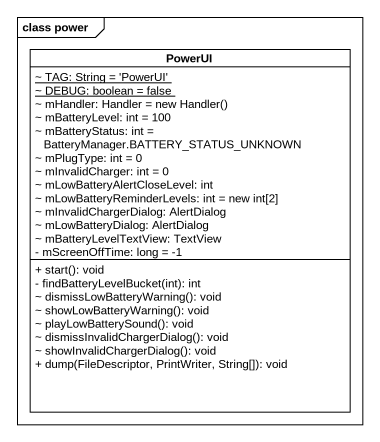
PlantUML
@startuml
mainframe class power
hide circle
hide empty members
skinparam classAttributeIconSize 0
class PowerUI {
  {static} ~ TAG: String = 'PowerUI'
  {static} ~ DEBUG: boolean = false
  {field} ~ mHandler: Handler = new Handler()
  ~ mBatteryLevel: int = 100
  ~ mBatteryStatus: int = BatteryManager.BATTERY_STATUS_UNKNOWN
  ~ mPlugType: int = 0
  ~ mInvalidCharger: int = 0
  ~ mLowBatteryAlertCloseLevel: int
  ~ mLowBatteryReminderLevels: int = new int[2]
  ~ mInvalidChargerDialog: AlertDialog
  ~ mLowBatteryDialog: AlertDialog
  ~ mBatteryLevelTextView: TextView
  - mScreenOffTime: long = -1
  + start(): void
  - findBatteryLevelBucket(int): int
  ~ dismissLowBatteryWarning(): void
  ~ showLowBatteryWarning(): void
  ~ playLowBatterySound(): void
  ~ dismissInvalidChargerDialog(): void
  ~ showInvalidChargerDialog(): void
  + dump(FileDescriptor, PrintWriter, String[]): void
}
@enduml
